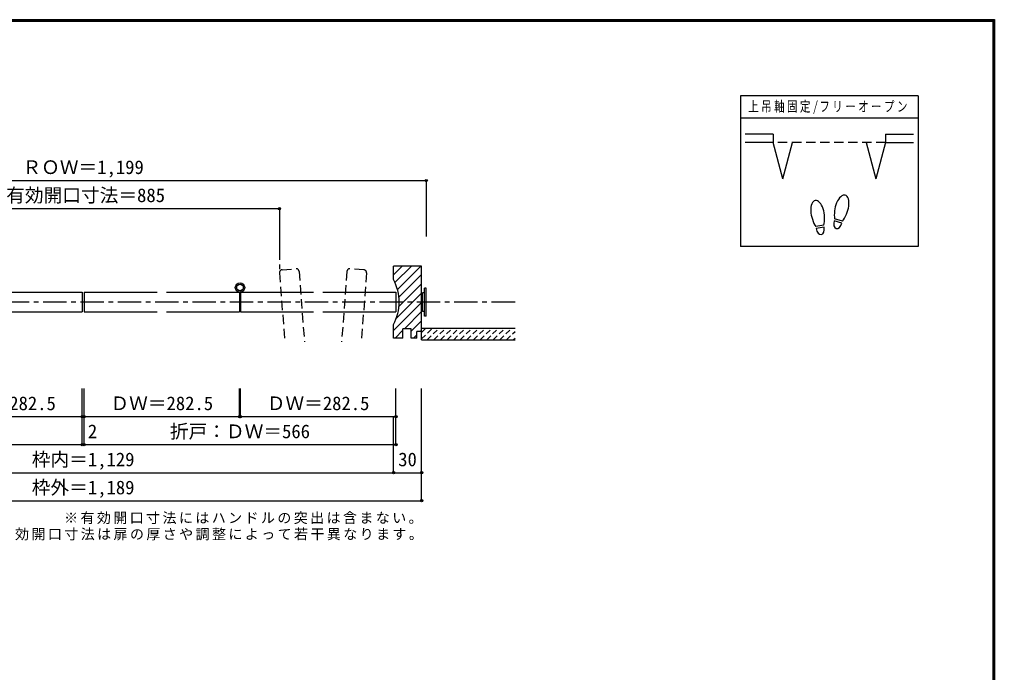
# Model space of a CAD drawing. Units: millimetres, scale not verified. Extents: x -973 to 977, y -701 to 696.
# Drawn here: x -67 to 977, y -2 to 696 of the extents above; entities that cross this region are included whole.
import ezdxf
from ezdxf.enums import TextEntityAlignment as Align

# ---------------------------------------------------------------- set-up
doc = ezdxf.new("R2010")
doc.units = ezdxf.units.MM
doc.header["$LTSCALE"] = 5
doc.header["$PDMODE"] = 32
doc.header["$PDSIZE"] = 2.5
for name, pattern in [('CHAIN1', [8, 5, -1, 1, -1]), ('DASHED1', [1.8, 1.2, -0.6]), ('DASHED2', [3, 2, -1])]:
    doc.linetypes.add(name, pattern=pattern)
for name, color, linetype in [('0-1_通り芯', 4, 'CHAIN1'), ('0-3_仕上げ', 2, 'Continuous'), ('0-4_枠', 3, 'Continuous'), ('0-6_扉', 6, 'Continuous'), ('0-7_金物', 7, 'Continuous'), ('0-8_戸当り', 3, 'Continuous'), ('0-A_文字', 3, 'Continuous'), ('0-B_寸法', 7, 'Continuous'), ('0-C_ハッチ', 7, 'Continuous'), ('F-1_枠', 6, 'Continuous')]:
    doc.layers.add(name, color=color, linetype=linetype)
doc.styles.add('ＭＳ ゴシック', font='')
doc.styles.get('ＭＳ ゴシック').set_extended_font_data('MS Gothic')

msp = doc.modelspace()

# ---------------------------------------------------------------- linework, layer by layer
at = {"layer": '0-1_通り芯'}
for p, q in [((211.653, 463.658), (211.653, 424.921)), ((463.653, 393.658), (-460.347, 393.658))]:
    msp.add_line(p, q, dxfattribs=at)
at = {"layer": '0-3_仕上げ'}
for p, q in [((363.653, 353.158), (363.653, 365.658)), ((363.653, 365.658), (463.653, 365.658)), ((363.653, 353.158), (463.653, 353.158))]:
    msp.add_line(p, q, dxfattribs=at)
at = {"layer": '0-4_枠'}
for p, q in [((363.653, 432.158), (333.653, 432.158)), ((333.653, 417.658), (333.653, 432.158)), ((363.653, 362.158), (363.653, 432.158)), ((333.653, 355.158), (333.653, 369.658)), ((343.653, 355.158), (343.653, 365.158)), ((352.653, 365.158), (343.653, 365.158)), ((341.084, 355.158), (333.653, 355.158)), ((343.653, 355.158), (341.084, 355.158)), ((358.653, 355.158), (358.653, 362.158)), ((363.653, 362.158), (358.653, 362.158))]:
    msp.add_line(p, q, dxfattribs=at)
msp.add_lwpolyline([(358.653, 355.158), (352.653, 355.158), (352.653, 365.158)], dxfattribs=at)
msp.add_arc((288.653, 393.658), 51, 331.92751, 28.07249, dxfattribs=at)
at = {"layer": '0-6_扉', "color": 2, "linetype": 'DASHED2'}
for p, q in [((214.417, 428.14), (229.374, 429.277)), ((301.99, 428.14), (287.033, 429.277)), ((211.653, 424.921), (217.259, 351.158)), ((232.593, 426.513), (238.32, 351.158)), ((283.814, 426.513), (278.088, 351.158)), ((304.754, 424.921), (299.148, 351.158))]:
    msp.add_line(p, q, dxfattribs=at)
at = {"layer": '0-6_扉'}
for p, q in [((-77.472, 404.158), (0.653, 404.158)), ((0.653, 404.158), (0.653, 383.158)), ((2.653, 404.158), (80.778, 404.158)), ((2.653, 404.158), (2.653, 383.158)), ((90.778, 404.158), (168.903, 404.158)), ((168.903, 404.158), (168.903, 383.158)), ((169.903, 404.158), (248.028, 404.158)), ((169.903, 404.158), (169.903, 383.158)), ((258.028, 404.158), (336.153, 404.158)), ((336.153, 404.158), (336.153, 383.158)), ((-77.472, 383.158), (0.653, 383.158)), ((2.653, 383.158), (80.778, 383.158)), ((90.778, 383.158), (168.903, 383.158)), ((169.903, 383.158), (248.028, 383.158)), ((258.028, 383.158), (336.153, 383.158))]:
    msp.add_line(p, q, dxfattribs=at)
at = {"layer": '0-6_扉', "color": 2, "linetype": 'DASHED2'}
for centre, start, end in [((214.644, 425.149), 94.34602, 184.34602), ((229.601, 426.285), 4.34602, 94.34602), ((286.806, 426.285), 85.65398, 175.65398), ((301.763, 425.149), 355.65398, 85.65398)]:
    msp.add_arc(centre, 3, start, end, dxfattribs=at)
at = {"layer": '0-7_金物'}
for p, q in [((368.653, 408.658), (366.653, 408.658)), ((366.653, 378.658), (366.653, 408.658)), ((368.653, 378.658), (368.653, 408.658)), ((364.653, 402.658), (363.653, 402.658)), ((364.653, 383.658), (364.653, 403.657)), ((366.653, 403.657), (364.653, 403.657)), ((364.653, 384.658), (363.653, 384.658)), ((366.653, 383.658), (364.653, 383.658)), ((368.653, 378.658), (366.653, 378.658))]:
    msp.add_line(p, q, dxfattribs=at)
for radius in [5, 3.5]:
    msp.add_circle((169.403, 409.158), radius, dxfattribs=at)
at = {"layer": '0-8_戸当り', "color": 2}
for p, q in [((739.986, 573.251), (709.986, 573.251)), ((739.986, 564.251), (709.986, 564.251)), ((739.986, 573.251), (739.986, 564.251)), ((750.339, 525.614), (739.986, 564.251)), ((750.339, 525.614), (760.692, 564.251)), ((839.281, 564.251), (849.634, 525.614)), ((859.986, 564.251), (849.634, 525.614)), ((859.986, 573.251), (859.986, 564.251)), ((859.986, 573.251), (889.986, 573.251)), ((859.986, 564.251), (889.986, 564.251))]:
    msp.add_line(p, q, dxfattribs=at)
at = {"layer": '0-8_戸当り', "color": 7, "linetype": 'DASHED2'}
msp.add_line((859.986, 564.251), (739.986, 564.251), dxfattribs=at)
at = {"layer": '0-8_戸当り'}
for p, q in [((813.479, 478.206), (804.998, 480.478)), ((814.022, 480.235), (805.542, 482.507)), ((794.011, 475.878), (785.365, 474.353)), ((794.376, 473.81), (785.73, 472.285))]:
    msp.add_line(p, q, dxfattribs=at)
for centre, major_axis, ratio, start_param, end_param in [((787.35, 488.377), (-2.445, 13.867), 0.5, 4.34059143, 8.22577918), ((813.267, 494.378), (3.644, 13.601), 0.5, 4.34059143, 8.22577918), ((813.163, 493.989), (4.416, 16.48), 0.4, 1.85063327, 2.44287679), ((787.42, 487.981), (-2.963, 16.802), 0.4, 1.85063327, 2.44287679), ((787.42, 487.981), (-2.963, 16.802), 0.4, 3.84030852, 4.43255203), ((809.238, 479.342), (1.894, 7.067), 0.6, 1.57079633, 4.71238898), ((813.163, 493.989), (4.416, 16.48), 0.4, 3.84030852, 4.43255203), ((790.053, 473.047), (-1.27, 7.205), 0.6, 1.57079633, 4.71238898)]:
    msp.add_ellipse(centre, major_axis=major_axis, ratio=ratio, start_param=start_param, end_param=end_param, dxfattribs=at)
at = {"layer": '0-A_文字'}
for p, q in [((704.986, 614.167), (704.986, 453.167)), ((894.986, 614.167), (704.986, 614.167)), ((894.986, 590.167), (704.986, 590.167))]:
    msp.add_line(p, q, dxfattribs=at)
msp.add_lwpolyline([(894.986, 614.167), (894.986, 453.167), (704.986, 453.167)], dxfattribs=at)
at = {"layer": '0-B_寸法', "color": 4}
for p, q in [((-365.347, 523.658), (368.653, 523.658)), ((368.653, 523.658), (368.653, 463.658)), ((-208.347, 493.658), (211.653, 493.658)), ((211.653, 493.658), (211.653, 463.658)), ((0.653, 241.157), (0.653, 301.157)), ((2.653, 241.157), (2.653, 301.157)), ((168.903, 271.157), (168.903, 301.157)), ((169.903, 271.157), (169.903, 301.157)), ((336.153, 241.157), (336.153, 301.157)), ((363.653, 211.157), (363.653, 301.157)), ((-165.597, 271.157), (0.653, 271.157)), ((2.653, 271.157), (168.903, 271.157)), ((169.903, 271.157), (336.153, 271.157)), ((333.653, 211.157), (333.653, 271.157)), ((-332.847, 241.157), (0.653, 241.157)), ((0.653, 241.157), (2.653, 241.157)), ((2.653, 241.157), (336.153, 241.157)), ((-330.347, 211.157), (333.653, 211.157)), ((333.653, 211.157), (363.653, 211.157)), ((363.653, 181.157), (363.653, 211.157)), ((-360.347, 181.157), (363.653, 181.157))]:
    msp.add_line(p, q, dxfattribs=at)
at = {"layer": '0-B_寸法'}
for p in [(368.653, 523.658), (211.653, 493.658), (0.653, 271.157), (2.653, 271.157), (168.903, 271.157), (169.903, 271.157), (336.153, 271.157), (0.653, 241.157), (2.653, 241.157), (336.153, 241.157), (333.653, 211.157), (363.653, 211.157), (363.653, 181.157)]:
    msp.add_point(p, dxfattribs=at)
at = {"layer": '0-C_ハッチ', "color": 4}
for p, q in [((333.653, 422.749), (343.062, 432.158)), ((335.232, 414.428), (352.961, 432.158)), ((337.84, 407.137), (362.861, 432.158)), ((339.394, 398.791), (363.653, 423.05)), ((339.434, 388.932), (363.653, 413.151)), ((336.555, 376.154), (363.653, 403.251)), ((333.653, 363.352), (363.653, 393.352)), ((345.358, 365.158), (363.653, 383.452)), ((352.653, 362.553), (363.653, 373.553)), ((335.358, 355.158), (343.653, 363.452)), ((355.157, 355.158), (358.653, 358.653)), ((362.157, 362.158), (363.653, 363.653))]:
    msp.add_line(p, q, dxfattribs=at)
at = {"layer": '0-C_ハッチ', "color": 4, "linetype": 'DASHED1'}
for p, q in [((363.653, 361.227), (368.084, 365.658)), ((363.653, 354.156), (375.155, 365.658)), ((369.726, 353.158), (382.226, 365.658)), ((376.797, 353.158), (389.297, 365.658)), ((383.868, 353.158), (396.368, 365.658)), ((390.939, 353.158), (403.439, 365.658)), ((398.01, 353.158), (410.51, 365.658)), ((405.081, 353.158), (417.581, 365.658)), ((412.152, 353.158), (424.652, 365.658)), ((419.223, 353.158), (431.723, 365.658)), ((426.294, 353.158), (438.794, 365.658)), ((433.365, 353.158), (445.865, 365.658)), ((440.437, 353.158), (452.937, 365.658)), ((447.508, 353.158), (460.008, 365.658)), ((454.579, 353.158), (463.653, 362.232)), ((461.65, 353.158), (463.653, 355.161))]:
    msp.add_line(p, q, dxfattribs=at)
at = {"layer": 'F-1_枠'}
for p, q in [((-973.347, 695.833), (976.653, 695.833)), ((-973.347, 695), (976.653, 695)), ((-973.347, 694.167), (976.653, 694.167)), ((974.986, 695.833), (974.986, -700.833)), ((975.82, 695.833), (975.82, -700.833)), ((976.653, 695.833), (976.653, -700.833))]:
    msp.add_line(p, q, dxfattribs=at)

# ---------------------------------------------------------------- texts
at = {"layer": '0-A_文字', "color": 7, "char_height": 11, "attachment_point": 7, "style": 'ＭＳ ゴシック'}
for s, insert in [('\\T1.23;\\W0.75;上吊軸固定/フリーオープン', (713.111, 594.667)), ('\\T1.17;※有効開口寸法にはハンドルの突出は含まない。', (-18.847, 156.157)), ('\\T1.17;※有効開口寸法は扉の厚さや調整によって若干異なります。', (-106.347, 138.657))]:
    msp.add_mtext(s, dxfattribs=dict(at, insert=insert))
at = {"layer": '0-B_寸法', "style": 'ＭＳ ゴシック'}
for s, p in [('ＲＯＷ＝1,199', (-63.347, 526.158)), ('有効開口寸法＝885', (-80.697, 496.158)), ('ＤＷ＝282.5', (-137.472, 273.657)), ('ＤＷ＝282.5', (30.778, 273.657)), ('ＤＷ＝282.5', (198.028, 273.657)), ('2', (6.653, 243.657)), ('折戸：ＤＷ＝566', (94.403, 243.657)), ('枠内＝1,129', (-53.347, 213.657)), ('30', (338.653, 213.657)), ('枠外＝1,189', (-53.347, 183.657))]:
    msp.add_text(s, height=14.66, dxfattribs=at).set_placement(p, align=Align.BOTTOM_LEFT)

doc.saveas('drawing.dxf')
